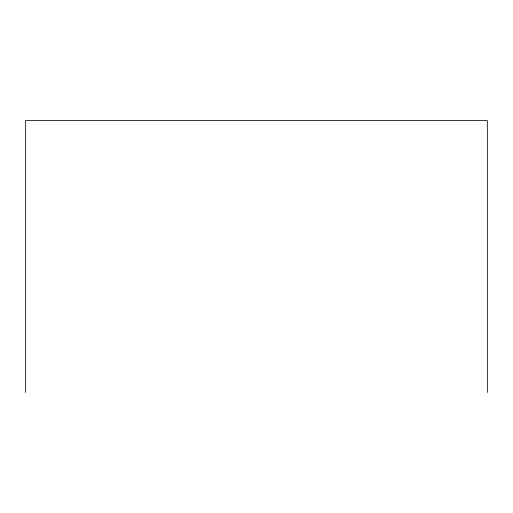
<?xml version="1.0" encoding="UTF-8"?>
<svg xmlns="http://www.w3.org/2000/svg" width="513" height="513" viewBox="0 0 513 513"><rect width="100%" height="100%" fill="white"/><g stroke="black" fill="none" stroke-linecap="round" stroke-linejoin="round"><path stroke-width="0.77" d="M487.35 392.445L487.35 120.555L25.65 120.555L25.65 392.445"/></g></svg>
